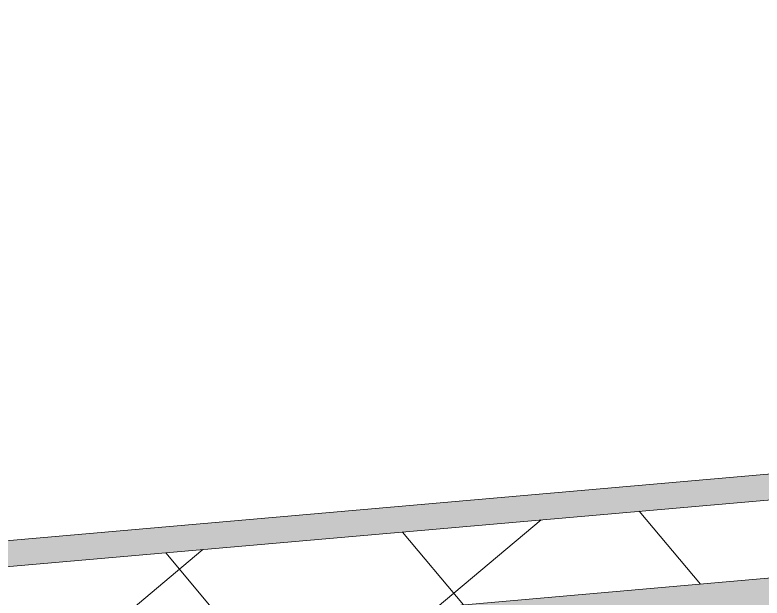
# Model space of a CAD drawing. Header units: millimetres. Extents: x 632 to 546626, y -3890 to 22200.
# Drawn here: x 371095 to 372246, y 16843 to 17743 of the extents above; entities that cross this region are included whole.
import ezdxf

# ---------------------------------------------------------------- set-up
doc = ezdxf.new("R2010")
doc.units = ezdxf.units.MM
doc.layers.add('A-270-M_ROOF', color=132, linetype='Continuous', lineweight=13)

# ---------------------------------------------------------------- blocks, each defined once
blk = doc.blocks.new('25021-APA-ZZ-ZZ-M3-AR-000001_V3_rvt-6-S6_501-SECTION A6')
at = {"layer": 'A-270-M_ROOF', "transparency": 33554432}
blk.add_hatch(color=9, dxfattribs=at).paths.add_polyline_path([(4535648.8, 15720.4), (4558304.6, 17702.5), (4578095.6, 15971), (4578095.6, 16011.2), (4558304.6, 17742.7), (4535648.8, 15760.5)])
at = {"layer": 'A-270-M_ROOF', "lineweight": 5}
h = blk.add_hatch(dxfattribs=at)
h.set_pattern_fill('FP_24', angle=-135, style=0, pattern_type=2)
h.set_pattern_definition([(40, (4563344.46, -4e-06), (-192.8363, 229.8133), []), (130, (4563344.46, -4e-06), (-229.8133, -192.8363), [])])
h.paths.add_polyline_path([(4535648.8, 15599.9), (4558304.6, 17582), (4578095.6, 15850.6), (4578095.6, 15971), (4558304.6, 17702.5), (4535648.8, 15720.4)])
at = {"layer": 'A-270-M_ROOF', "lineweight": 5, "transparency": 33554432}
blk.add_hatch(color=254, dxfattribs=at).paths.add_polyline_path([(4535648.8, 15349), (4535900.3, 15371), (4535941.1, 15410.2), (4535972.8, 15377.3), (4536098.8, 15388.3), (4536085.4, 15556.8), (4539427.3, 15849.2), (4539442.1, 15680.8), (4558304.6, 17331.1), (4578095.6, 15599.6), (4578095.6, 15850.6), (4558304.6, 17582), (4535648.8, 15599.9), (4535648.8, 15406.6)])
at = {"layer": 'A-270-M_ROOF', "color": 53, "lineweight": 5}
for p, q in [((4558304.6, 17742.7), (4548702.9, 16902.6)), ((4558304.6, 17702.5), (4548751.8, 16866.7)), ((4548751.8, 16866.7), (4558304.6, 17702.5)), ((4535648.8, 15599.9), (4558304.6, 17582))]:
    blk.add_line(p, q, dxfattribs=at)

msp = doc.modelspace()

# ---------------------------------------------------------------- block references
at = {"color": 10, "lineweight": 5}
msp.add_blockref('25021-APA-ZZ-ZZ-M3-AR-000001_V3_rvt-6-S6_501-SECTION A6', (-4177957.6, 0), dxfattribs=at)

doc.saveas('drawing.dxf')
